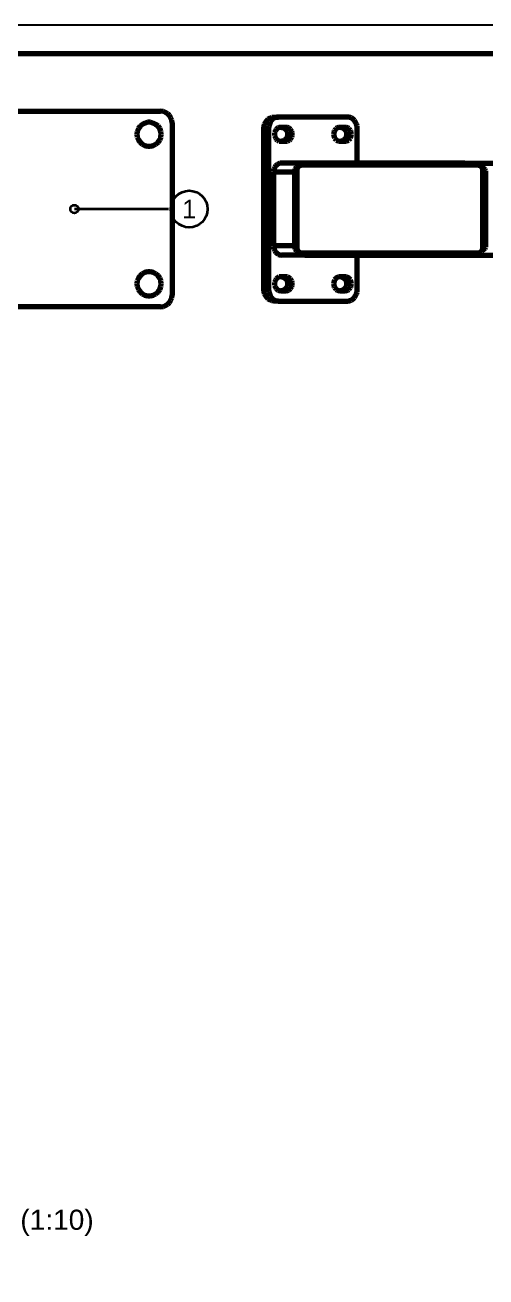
# Model space of a CAD drawing. Header units: millimetres. Extents: x 0 to 594, y 0 to 420.
# Drawn here: x 150.8 to 231.1, y 202.3 to 420 of the extents above; entities that cross this region are included whole.
import ezdxf
from ezdxf.enums import TextEntityAlignment as Align

# ---------------------------------------------------------------- set-up
doc = ezdxf.new("R2010")
doc.units = ezdxf.units.MM
doc.styles.add('GOST', font='Arial')

msp = doc.modelspace()

# ---------------------------------------------------------------- linework, layer by layer
at = {"color": 1, "lineweight": 70}
for p, q in [((144.43, 405), (174.43, 405)), ((174.87, 404.95), (174.43, 405)), ((171.68, 402.96), (171.24, 402.73)), ((172.18, 403.08), (171.68, 402.96)), ((172.68, 403.08), (172.18, 403.08)), ((173.17, 402.96), (172.68, 403.08)), ((173.62, 402.73), (173.17, 402.96)), ((175.3, 404.8), (174.87, 404.95)), ((175.68, 404.56), (175.3, 404.8)), ((175.99, 404.25), (175.68, 404.56)), ((176.23, 403.87), (175.99, 404.25)), ((176.38, 403.45), (176.23, 403.87)), ((176.43, 403), (176.38, 403.45)), ((176.43, 403), (176.43, 373)), ((192.56, 402.77), (192.72, 403.11)), ((192.72, 403.11), (192.93, 403.41)), ((192.93, 403.41), (193.19, 403.66)), ((193.19, 403.66), (193.49, 403.85)), ((193.54, 403.11), (193.38, 402.77)), ((193.49, 403.85), (193.81, 403.96)), ((193.75, 403.41), (193.54, 403.11)), ((194.01, 403.66), (193.75, 403.41)), ((193.81, 403.96), (194.14, 404)), ((194.31, 403.85), (194.01, 403.66)), ((194.14, 404), (194.97, 404)), ((194.63, 403.96), (194.31, 403.85)), ((194.97, 404), (194.63, 403.96)), ((206.97, 404), (194.97, 404)), ((207.3, 403.96), (206.97, 404)), ((207.62, 403.85), (207.3, 403.96)), ((207.92, 403.66), (207.62, 403.85)), ((208.18, 403.41), (207.92, 403.66)), ((208.39, 403.11), (208.18, 403.41)), ((208.55, 402.77), (208.39, 403.11)), ((170.39, 401.5), (170.33, 401)), ((170.33, 401), (170.39, 400.5)), ((170.57, 401.98), (170.39, 401.5)), ((170.86, 402.39), (170.57, 401.98)), ((171.24, 402.73), (170.86, 402.39)), ((174, 402.39), (173.62, 402.73)), ((174.29, 401.98), (174, 402.39)), ((174.47, 401.5), (174.29, 401.98)), ((174.53, 401), (174.47, 401.5)), ((174.47, 400.5), (174.53, 401)), ((192.43, 402), (192.46, 402.39)), ((192.43, 374), (192.43, 402)), ((193.25, 402), (192.43, 402)), ((192.46, 402.39), (192.56, 402.77)), ((193.29, 402.39), (193.25, 402)), ((193.25, 402), (193.25, 374)), ((193.38, 402.77), (193.29, 402.39)), ((194.3, 401.23), (194.28, 401)), ((194.28, 401), (194.3, 400.77)), ((194.36, 401.46), (194.3, 401.23)), ((194.3, 400.77), (194.36, 400.54)), ((194.45, 401.67), (194.36, 401.46)), ((194.58, 401.85), (194.45, 401.67)), ((194.74, 402), (194.58, 401.85)), ((194.92, 402.11), (194.74, 402)), ((195.11, 402.18), (194.92, 402.11)), ((195.31, 402.2), (195.11, 402.18)), ((196.34, 402.2), (195.31, 402.2)), ((195.51, 402.2), (195.71, 402.18)), ((195.71, 402.18), (195.91, 402.11)), ((195.91, 402.11), (196.09, 402)), ((196.09, 402), (196.24, 401.85)), ((196.24, 401.85), (196.37, 401.67)), ((196.54, 402.18), (196.34, 402.2)), ((196.37, 401.67), (196.46, 401.46)), ((196.46, 401.46), (196.52, 401.23)), ((196.52, 400.77), (196.46, 400.54)), ((196.52, 401.23), (196.54, 401)), ((196.54, 401), (196.52, 400.77)), ((196.73, 402.11), (196.54, 402.18)), ((196.91, 402), (196.73, 402.11)), ((197.07, 401.85), (196.91, 402)), ((197.19, 401.67), (197.07, 401.85)), ((197.29, 401.46), (197.19, 401.67)), ((197.35, 401.23), (197.29, 401.46)), ((197.29, 400.54), (197.35, 400.77)), ((197.37, 401), (197.35, 401.23)), ((197.35, 400.77), (197.37, 401)), ((204.59, 401.23), (204.57, 401)), ((204.57, 401), (204.59, 400.77)), ((204.65, 401.46), (204.59, 401.23)), ((204.59, 400.77), (204.65, 400.54)), ((204.74, 401.67), (204.65, 401.46)), ((204.87, 401.85), (204.74, 401.67)), ((205.02, 402), (204.87, 401.85)), ((205.2, 402.11), (205.02, 402)), ((205.39, 402.18), (205.2, 402.11)), ((205.6, 402.2), (205.39, 402.18)), ((206.62, 402.2), (205.6, 402.2)), ((205.8, 402.2), (206, 402.18)), ((206, 402.18), (206.19, 402.11)), ((206.19, 402.11), (206.37, 402)), ((206.37, 402), (206.53, 401.85)), ((206.53, 401.85), (206.66, 401.67)), ((206.82, 402.18), (206.62, 402.2)), ((206.66, 401.67), (206.75, 401.46)), ((206.75, 401.46), (206.81, 401.23)), ((206.81, 400.77), (206.75, 400.54)), ((206.81, 401.23), (206.83, 401)), ((206.83, 401), (206.81, 400.77)), ((207.02, 402.11), (206.82, 402.18)), ((207.2, 402), (207.02, 402.11)), ((207.35, 401.85), (207.2, 402)), ((207.48, 401.67), (207.35, 401.85)), ((207.57, 401.46), (207.48, 401.67)), ((207.63, 401.23), (207.57, 401.46)), ((207.57, 400.54), (207.63, 400.77)), ((207.65, 401), (207.63, 401.23)), ((207.63, 400.77), (207.65, 401)), ((208.65, 402.39), (208.55, 402.77)), ((208.68, 402), (208.65, 402.39)), ((208.68, 396), (208.68, 402)), ((170.39, 400.5), (170.57, 400.02)), ((170.57, 400.02), (170.86, 399.61)), ((170.86, 399.61), (171.24, 399.27)), ((171.24, 399.27), (171.68, 399.04)), ((171.68, 399.04), (172.18, 398.92)), ((172.18, 398.92), (172.68, 398.92)), ((172.68, 398.92), (173.17, 399.04)), ((173.17, 399.04), (173.62, 399.27)), ((173.62, 399.27), (174, 399.61)), ((174, 399.61), (174.29, 400.02)), ((174.29, 400.02), (174.47, 400.5)), ((194.36, 400.54), (194.45, 400.33)), ((194.45, 400.33), (194.58, 400.15)), ((194.58, 400.15), (194.74, 400)), ((194.74, 400), (194.92, 399.89)), ((194.92, 399.89), (195.11, 399.82)), ((195.11, 399.82), (195.31, 399.8)), ((195.31, 399.8), (196.34, 399.8)), ((195.71, 399.82), (195.51, 399.8)), ((195.91, 399.89), (195.71, 399.82)), ((196.09, 400), (195.91, 399.89)), ((196.24, 400.15), (196.09, 400)), ((196.37, 400.33), (196.24, 400.15)), ((196.34, 399.8), (196.54, 399.82)), ((196.46, 400.54), (196.37, 400.33)), ((196.54, 399.82), (196.73, 399.89)), ((196.73, 399.89), (196.91, 400)), ((196.91, 400), (197.07, 400.15)), ((197.07, 400.15), (197.19, 400.33)), ((197.19, 400.33), (197.29, 400.54)), ((204.65, 400.54), (204.74, 400.33)), ((204.74, 400.33), (204.87, 400.15)), ((204.87, 400.15), (205.02, 400)), ((205.02, 400), (205.2, 399.89)), ((205.2, 399.89), (205.39, 399.82)), ((205.39, 399.82), (205.6, 399.8)), ((205.6, 399.8), (206.62, 399.8)), ((206, 399.82), (205.8, 399.8)), ((206.19, 399.89), (206, 399.82)), ((206.37, 400), (206.19, 399.89)), ((206.53, 400.15), (206.37, 400)), ((206.66, 400.33), (206.53, 400.15)), ((206.62, 399.8), (206.82, 399.82)), ((206.75, 400.54), (206.66, 400.33)), ((206.82, 399.82), (207.02, 399.89)), ((207.02, 399.89), (207.2, 400)), ((207.2, 400), (207.35, 400.15)), ((207.35, 400.15), (207.48, 400.33)), ((207.48, 400.33), (207.57, 400.54)), ((194.14, 394.71), (194.11, 394.4)), ((194.11, 394.4), (194.11, 381.6)), ((197.75, 394.4), (194.11, 394.4)), ((194.21, 395.01), (194.14, 394.71)), ((194.34, 395.29), (194.21, 395.01)), ((194.51, 395.53), (194.34, 395.29)), ((194.72, 395.73), (194.51, 395.53)), ((194.96, 395.88), (194.72, 395.73)), ((195.21, 395.97), (194.96, 395.88)), ((195.48, 396), (195.21, 395.97)), ((199.62, 396), (195.48, 396)), ((197.79, 394.71), (197.75, 394.4)), ((197.75, 394.4), (197.75, 381.6)), ((197.89, 395.01), (197.79, 394.71)), ((198.06, 395.29), (197.89, 395.01)), ((198.3, 395.53), (198.06, 395.29)), ((198.21, 395.11), (198.15, 394.8)), ((198.15, 394.8), (198.15, 381.2)), ((198.38, 395.37), (198.21, 395.11)), ((198.58, 395.73), (198.3, 395.53)), ((198.64, 395.54), (198.38, 395.37)), ((198.9, 395.88), (198.58, 395.73)), ((198.95, 395.6), (198.64, 395.54)), ((199.25, 395.97), (198.9, 395.88)), ((229.75, 395.6), (198.95, 395.6)), ((199.62, 396), (199.25, 395.97)), ((207.58, 396), (199.62, 396)), ((207.58, 396), (207.58, 395.6)), ((226.63, 396), (207.58, 396)), ((207.58, 395.6), (207.58, 396)), ((210.12, 396), (210.12, 396)), ((210.12, 396), (210.12, 396)), ((210.12, 396), (210.12, 396)), ((210.12, 396), (210.12, 396)), ((210.12, 396), (210.12, 396)), ((210.12, 396), (210.12, 396)), ((210.12, 396), (210.12, 396)), ((210.12, 396), (210.12, 396)), ((210.12, 396), (210.12, 396)), ((210.12, 396), (210.12, 396)), ((210.12, 396), (210.12, 396)), ((210.12, 396), (210.12, 396)), ((210.12, 396), (210.12, 396)), ((210.12, 396), (210.12, 396)), ((227.43, 395.97), (226.63, 396)), ((226.63, 396), (539.77, 396)), ((228.2, 395.9), (227.43, 395.97)), ((228.93, 395.77), (228.2, 395.9)), ((229.58, 395.6), (228.93, 395.77)), ((230.06, 395.54), (229.75, 395.6)), ((230.31, 395.37), (230.06, 395.54)), ((230.49, 395.11), (230.31, 395.37)), ((230.7, 395.05), (230.41, 395.25)), ((230.55, 394.8), (230.49, 395.11)), ((230.55, 381.2), (230.55, 394.8)), ((230.92, 394.84), (230.7, 395.05)), ((231.05, 394.62), (230.92, 394.84)), ((231.09, 394.4), (231.05, 394.62)), ((231.09, 381.6), (231.09, 394.4)), ((194.11, 381.6), (194.14, 381.29)), ((197.75, 381.6), (194.11, 381.6)), ((194.14, 381.29), (194.21, 380.99)), ((197.75, 381.6), (197.79, 381.29)), ((197.79, 381.29), (197.89, 380.99)), ((198.15, 381.2), (198.21, 380.89)), ((230.49, 380.89), (230.55, 381.2)), ((230.7, 380.95), (230.92, 381.16)), ((230.92, 381.16), (231.05, 381.38)), ((231.05, 381.38), (231.09, 381.6)), ((194.21, 380.99), (194.34, 380.71)), ((194.34, 380.71), (194.51, 380.47)), ((194.51, 380.47), (194.72, 380.27)), ((194.72, 380.27), (194.96, 380.12)), ((194.96, 380.12), (195.21, 380.03)), ((195.21, 380.03), (195.48, 380)), ((199.62, 380), (195.48, 380)), ((197.89, 380.99), (198.06, 380.71)), ((198.06, 380.71), (198.3, 380.47)), ((198.21, 380.89), (198.38, 380.63)), ((198.3, 380.47), (198.58, 380.27)), ((198.38, 380.63), (198.64, 380.46)), ((198.58, 380.27), (198.9, 380.12)), ((198.64, 380.46), (198.95, 380.4)), ((198.9, 380.12), (199.25, 380.03)), ((198.95, 380.4), (229.75, 380.4)), ((199.25, 380.03), (199.62, 380)), ((199.62, 380), (207.58, 380)), ((207.58, 380.4), (207.58, 380)), ((207.58, 380), (207.58, 380.4)), ((207.58, 380), (226.63, 380)), ((208.68, 374), (208.68, 380)), ((226.63, 380), (227.43, 380.03)), ((226.63, 380), (539.77, 380)), ((227.43, 380.03), (228.2, 380.1)), ((228.2, 380.1), (228.93, 380.23)), ((228.93, 380.23), (229.58, 380.4)), ((229.75, 380.4), (230.06, 380.46)), ((230.06, 380.46), (230.31, 380.63)), ((230.31, 380.63), (230.49, 380.89)), ((230.41, 380.75), (230.7, 380.95)), ((171.24, 376.73), (170.86, 376.39)), ((171.68, 376.96), (171.24, 376.73)), ((172.18, 377.08), (171.68, 376.96)), ((172.68, 377.08), (172.18, 377.08)), ((173.17, 376.96), (172.68, 377.08)), ((173.62, 376.73), (173.17, 376.96)), ((174, 376.39), (173.62, 376.73)), ((170.39, 375.5), (170.33, 375)), ((170.33, 375), (170.39, 374.5)), ((170.57, 375.98), (170.39, 375.5)), ((170.86, 376.39), (170.57, 375.98)), ((174.29, 375.98), (174, 376.39)), ((174.47, 375.5), (174.29, 375.98)), ((174.53, 375), (174.47, 375.5)), ((174.47, 374.5), (174.53, 375)), ((194.3, 375.23), (194.28, 375)), ((194.28, 375), (194.3, 374.77)), ((194.36, 375.46), (194.3, 375.23)), ((194.3, 374.77), (194.36, 374.54)), ((194.45, 375.67), (194.36, 375.46)), ((194.36, 374.54), (194.45, 374.33)), ((194.58, 375.85), (194.45, 375.67)), ((194.74, 376), (194.58, 375.85)), ((194.92, 376.11), (194.74, 376)), ((195.11, 376.18), (194.92, 376.11)), ((195.31, 376.2), (195.11, 376.18)), ((196.34, 376.2), (195.31, 376.2)), ((195.51, 376.2), (195.71, 376.18)), ((195.71, 376.18), (195.91, 376.11)), ((195.91, 376.11), (196.09, 376)), ((196.09, 376), (196.24, 375.85)), ((196.24, 375.85), (196.37, 375.67)), ((196.54, 376.18), (196.34, 376.2)), ((196.37, 375.67), (196.46, 375.46)), ((196.46, 374.54), (196.37, 374.33)), ((196.46, 375.46), (196.52, 375.23)), ((196.52, 374.77), (196.46, 374.54)), ((196.52, 375.23), (196.54, 375)), ((196.54, 375), (196.52, 374.77)), ((196.73, 376.11), (196.54, 376.18)), ((196.91, 376), (196.73, 376.11)), ((197.07, 375.85), (196.91, 376)), ((197.19, 375.67), (197.07, 375.85)), ((197.29, 375.46), (197.19, 375.67)), ((197.19, 374.33), (197.29, 374.54)), ((197.35, 375.23), (197.29, 375.46)), ((197.29, 374.54), (197.35, 374.77)), ((197.37, 375), (197.35, 375.23)), ((197.35, 374.77), (197.37, 375)), ((204.59, 375.23), (204.57, 375)), ((204.57, 375), (204.59, 374.77)), ((204.65, 375.46), (204.59, 375.23)), ((204.59, 374.77), (204.65, 374.54)), ((204.74, 375.67), (204.65, 375.46)), ((204.65, 374.54), (204.74, 374.33)), ((204.87, 375.85), (204.74, 375.67)), ((205.02, 376), (204.87, 375.85)), ((205.2, 376.11), (205.02, 376)), ((205.39, 376.18), (205.2, 376.11)), ((205.6, 376.2), (205.39, 376.18)), ((206.62, 376.2), (205.6, 376.2)), ((205.8, 376.2), (206, 376.18)), ((206, 376.18), (206.19, 376.11)), ((206.19, 376.11), (206.37, 376)), ((206.37, 376), (206.53, 375.85)), ((206.53, 375.85), (206.66, 375.67)), ((206.82, 376.18), (206.62, 376.2)), ((206.66, 375.67), (206.75, 375.46)), ((206.75, 374.54), (206.66, 374.33)), ((206.75, 375.46), (206.81, 375.23)), ((206.81, 374.77), (206.75, 374.54)), ((206.81, 375.23), (206.83, 375)), ((206.83, 375), (206.81, 374.77)), ((207.02, 376.11), (206.82, 376.18)), ((207.2, 376), (207.02, 376.11)), ((207.35, 375.85), (207.2, 376)), ((207.48, 375.67), (207.35, 375.85)), ((207.57, 375.46), (207.48, 375.67)), ((207.48, 374.33), (207.57, 374.54)), ((207.63, 375.23), (207.57, 375.46)), ((207.57, 374.54), (207.63, 374.77)), ((207.65, 375), (207.63, 375.23)), ((207.63, 374.77), (207.65, 375)), ((170.39, 374.5), (170.57, 374.02)), ((170.57, 374.02), (170.86, 373.61)), ((170.86, 373.61), (171.24, 373.27)), ((171.24, 373.27), (171.68, 373.04)), ((171.68, 373.04), (172.18, 372.92)), ((172.18, 372.92), (172.68, 372.92)), ((172.68, 372.92), (173.17, 373.04)), ((173.17, 373.04), (173.62, 373.27)), ((173.62, 373.27), (174, 373.61)), ((174, 373.61), (174.29, 374.02)), ((174.29, 374.02), (174.47, 374.5)), ((176.23, 372.13), (176.38, 372.55)), ((176.38, 372.55), (176.43, 373)), ((192.46, 373.61), (192.43, 374)), ((192.43, 374), (193.25, 374)), ((192.56, 373.23), (192.46, 373.61)), ((192.72, 372.89), (192.56, 373.23)), ((192.93, 372.59), (192.72, 372.89)), ((193.19, 372.34), (192.93, 372.59)), ((193.49, 372.15), (193.19, 372.34)), ((193.25, 374), (193.29, 373.61)), ((193.29, 373.61), (193.38, 373.23)), ((193.38, 373.23), (193.54, 372.89)), ((193.54, 372.89), (193.75, 372.59)), ((193.75, 372.59), (194.01, 372.34)), ((194.01, 372.34), (194.31, 372.15)), ((194.45, 374.33), (194.58, 374.15)), ((194.58, 374.15), (194.74, 374)), ((194.74, 374), (194.92, 373.89)), ((194.92, 373.89), (195.11, 373.82)), ((195.11, 373.82), (195.31, 373.8)), ((195.31, 373.8), (196.34, 373.8)), ((195.71, 373.82), (195.51, 373.8)), ((195.91, 373.89), (195.71, 373.82)), ((196.09, 374), (195.91, 373.89)), ((196.24, 374.15), (196.09, 374)), ((196.37, 374.33), (196.24, 374.15)), ((196.34, 373.8), (196.54, 373.82)), ((196.54, 373.82), (196.73, 373.89)), ((196.73, 373.89), (196.91, 374)), ((196.91, 374), (197.07, 374.15)), ((197.07, 374.15), (197.19, 374.33)), ((204.74, 374.33), (204.87, 374.15)), ((204.87, 374.15), (205.02, 374)), ((205.02, 374), (205.2, 373.89)), ((205.2, 373.89), (205.39, 373.82)), ((205.39, 373.82), (205.6, 373.8)), ((205.6, 373.8), (206.62, 373.8)), ((206, 373.82), (205.8, 373.8)), ((206.19, 373.89), (206, 373.82)), ((206.37, 374), (206.19, 373.89)), ((206.53, 374.15), (206.37, 374)), ((206.66, 374.33), (206.53, 374.15)), ((206.62, 373.8), (206.82, 373.82)), ((206.82, 373.82), (207.02, 373.89)), ((207.02, 373.89), (207.2, 374)), ((207.2, 374), (207.35, 374.15)), ((207.35, 374.15), (207.48, 374.33)), ((207.62, 372.15), (207.92, 372.34)), ((207.92, 372.34), (208.18, 372.59)), ((208.18, 372.59), (208.39, 372.89)), ((208.39, 372.89), (208.55, 373.23)), ((208.55, 373.23), (208.65, 373.61)), ((208.65, 373.61), (208.68, 374)), ((174.43, 371), (144.43, 371)), ((174.43, 371), (174.87, 371.05)), ((174.87, 371.05), (175.3, 371.2)), ((175.3, 371.2), (175.68, 371.44)), ((175.68, 371.44), (175.99, 371.75)), ((175.99, 371.75), (176.23, 372.13)), ((193.81, 372.04), (193.49, 372.15)), ((194.14, 372), (193.81, 372.04)), ((194.97, 372), (194.14, 372)), ((194.31, 372.15), (194.63, 372.04)), ((194.63, 372.04), (194.97, 372)), ((194.97, 372), (206.97, 372)), ((206.97, 372), (207.3, 372.04)), ((207.3, 372.04), (207.62, 372.15))]:
    msp.add_line(p, q, dxfattribs=at)
at = {"color": 7, "lineweight": 35}
msp.add_line((175.83, 388), (159.43, 388), dxfattribs=at)
at = {"color": 7, "lineweight": 25}
msp.add_lwpolyline([(0, 0), (594, 0), (594, 420), (0, 420)], close=True, dxfattribs=at)
at = {"color": 7, "lineweight": 70}
msp.add_lwpolyline([(20, 5), (589, 5), (589, 415), (20, 415)], close=True, dxfattribs=at)
at = {"color": 7, "lineweight": 35}
for centre, radius in [((179.43, 388), 3.2), ((159.43, 388), 0.7)]:
    msp.add_circle(centre, radius, dxfattribs=at)

# ---------------------------------------------------------------- texts
at = {"color": 7, "style": 'GOST'}
msp.add_text('1', height=3.2, dxfattribs=at).set_placement((179.43, 388), align=Align.MIDDLE)
at = {"color": 3, "style": 'GOST'}
msp.add_text('Вид изометрический (1:10)', height=3.5, dxfattribs=at).set_placement((101.69, 210.46))

doc.saveas('drawing.dxf')
